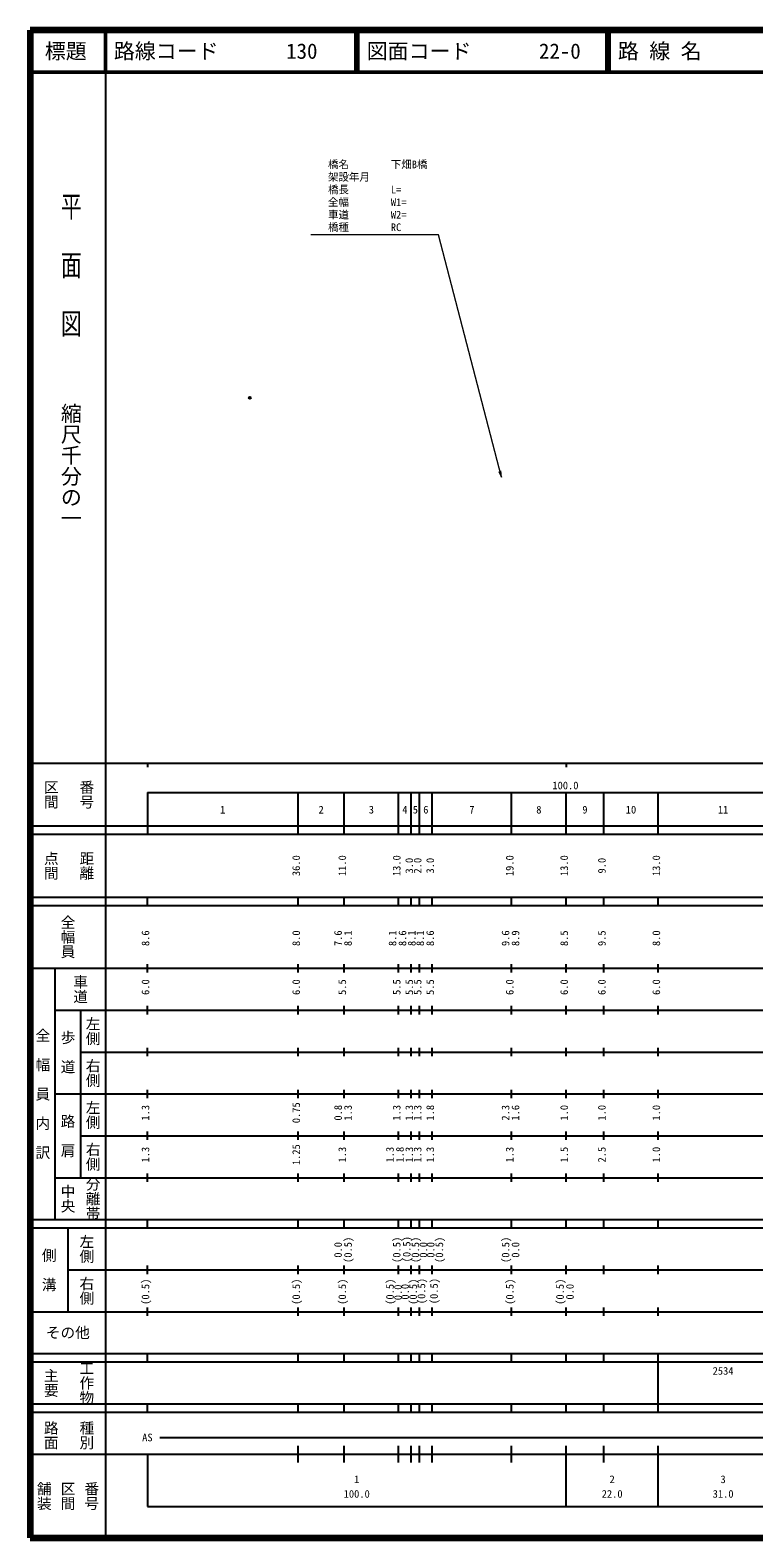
# Model space of a CAD drawing. Units: millimetres on the paper. Extents: x 40 to 680, y 20 to 380.
# Drawn here: x 40 to 212.8, y 20 to 380 of the extents above; entities that cross this region are included whole.
import ezdxf
from ezdxf.enums import TextEntityAlignment as Align

# ---------------------------------------------------------------- set-up
doc = ezdxf.new("R2010")
doc.units = ezdxf.units.MM
doc.header["$PDMODE"] = 32
doc.header["$PDSIZE"] = 0.5
doc.layers.add('M-OTRS', color=6, linetype='Continuous')
doc.layers.add('M-TTL-TXT', color=7, linetype='Continuous')
for name, color, linetype, lineweight in [('M-STR-HTXT', 7, 'Continuous', 13), ('M-TTL', 2, 'Continuous', 140), ('M-TTL-BAND', 7, 'Continuous', 25), ('M-TTL-LINE', 7, 'Continuous', 50)]:
    doc.layers.add(name, color=color, linetype=linetype, lineweight=lineweight)
doc.styles.add('@ＭＳ ゴシック', font='')
doc.styles.add('ＭＳ ゴシック', font='')
doc.styles.get('@ＭＳ ゴシック').set_extended_font_data('@MS Gothic')
doc.styles.get('ＭＳ ゴシック').set_extended_font_data('MS Gothic')

# ---------------------------------------------------------------- blocks, each defined once
blk = doc.blocks.new('open_arrow')
at = {"color": 0, "linetype": 'Continuous', "lineweight": -2}
blk.add_lwpolyline([(7.5, 1.25), (0, 0), (7.5, -1.25)], dxfattribs=at)

msp = doc.modelspace()

# ---------------------------------------------------------------- linework, layer by layer
at = {"layer": 'M-OTRS'}
msp.add_point((92.473, 292.205), dxfattribs=at)
at = {"layer": 'M-STR-HTXT'}
msp.add_lwpolyline([(152.57, 273.244), (137.505, 331.091), (107.055, 331.091)], dxfattribs=at)
at = {"layer": 'M-TTL'}
for p, q in [((40, 380), (40, 20)), ((680, 380), (40, 380)), ((40, 20), (680, 20))]:
    msp.add_line(p, q, dxfattribs=at)
at = {"layer": 'M-TTL-BAND'}
for p, q in [((58, 370), (58, 20)), ((40, 205), (579, 205)), ((68, 205), (68, 204)), ((168, 205), (168, 204)), ((68, 198), (579, 198)), ((68, 198), (68, 188)), ((104, 188), (104, 198)), ((115, 188), (115, 198)), ((128, 188), (128, 198)), ((131, 188), (131, 198)), ((133, 188), (133, 198)), ((136, 188), (136, 198)), ((155, 188), (155, 198)), ((168, 188), (168, 198)), ((177, 188), (177, 198)), ((190, 188), (190, 198)), ((40, 190), (579, 190)), ((40, 188), (579, 188)), ((40, 173), (579, 173)), ((68, 171), (68, 173)), ((104, 171), (104, 173)), ((115, 171), (115, 173)), ((128, 171), (128, 173)), ((131, 171), (131, 173)), ((133, 171), (133, 173)), ((136, 171), (136, 173)), ((155, 171), (155, 173)), ((168, 171), (168, 173)), ((177, 171), (177, 173)), ((190, 171), (190, 173)), ((40, 171), (579, 171)), ((40, 156), (579, 156)), ((46, 96), (46, 156)), ((68, 155), (68, 157)), ((104, 155), (104, 157)), ((115, 155), (115, 157)), ((128, 155), (128, 157)), ((131, 155), (131, 157)), ((133, 155), (133, 157)), ((136, 155), (136, 157)), ((155, 155), (155, 157)), ((168, 155), (168, 157)), ((177, 155), (177, 157)), ((190, 155), (190, 157)), ((46, 146), (579, 146)), ((52, 146), (52, 106)), ((68, 145), (68, 147)), ((104, 145), (104, 147)), ((115, 145), (115, 147)), ((128, 145), (128, 147)), ((131, 145), (131, 147)), ((133, 145), (133, 147)), ((136, 145), (136, 147)), ((155, 145), (155, 147)), ((168, 145), (168, 147)), ((177, 145), (177, 147)), ((190, 145), (190, 147)), ((68, 135), (68, 137)), ((104, 135), (104, 137)), ((115, 135), (115, 137)), ((128, 135), (128, 137)), ((131, 135), (131, 137)), ((133, 135), (133, 137)), ((136, 135), (136, 137)), ((155, 135), (155, 137)), ((168, 135), (168, 137)), ((177, 135), (177, 137)), ((190, 135), (190, 137)), ((52, 136), (579, 136)), ((46, 126), (579, 126)), ((68, 125), (68, 127)), ((104, 125), (104, 127)), ((115, 125), (115, 127)), ((128, 125), (128, 127)), ((131, 125), (131, 127)), ((133, 125), (133, 127)), ((136, 125), (136, 127)), ((155, 125), (155, 127)), ((168, 125), (168, 127)), ((177, 125), (177, 127)), ((190, 125), (190, 127)), ((52, 116), (579, 116)), ((68, 115), (68, 117)), ((104, 115), (104, 117)), ((115, 115), (115, 117)), ((128, 115), (128, 117)), ((131, 115), (131, 117)), ((133, 115), (133, 117)), ((136, 115), (136, 117)), ((155, 115), (155, 117)), ((168, 115), (168, 117)), ((177, 115), (177, 117)), ((190, 115), (190, 117)), ((46, 106), (579, 106)), ((68, 105), (68, 107)), ((104, 105), (104, 107)), ((115, 105), (115, 107)), ((128, 105), (128, 107)), ((131, 105), (131, 107)), ((133, 105), (133, 107)), ((136, 105), (136, 107)), ((155, 105), (155, 107)), ((168, 105), (168, 107)), ((177, 105), (177, 107)), ((190, 105), (190, 107)), ((40, 96), (579, 96)), ((40, 94), (579, 94)), ((49, 94), (49, 74)), ((68, 94), (68, 96)), ((104, 94), (104, 96)), ((115, 94), (115, 96)), ((128, 94), (128, 96)), ((131, 94), (131, 96)), ((133, 94), (133, 96)), ((136, 94), (136, 96)), ((155, 94), (155, 96)), ((168, 94), (168, 96)), ((177, 94), (177, 96)), ((190, 94), (190, 96)), ((49, 84), (579, 84)), ((68, 83), (68, 85)), ((104, 83), (104, 85)), ((115, 83), (115, 85)), ((128, 83), (128, 85)), ((131, 83), (131, 85)), ((133, 83), (133, 85)), ((136, 83), (136, 85)), ((155, 83), (155, 85)), ((168, 83), (168, 85)), ((177, 83), (177, 85)), ((190, 83), (190, 85)), ((40, 74), (579, 74)), ((68, 73), (68, 75)), ((104, 73), (104, 75)), ((115, 73), (115, 75)), ((128, 73), (128, 75)), ((131, 73), (131, 75)), ((133, 73), (133, 75)), ((136, 73), (136, 75)), ((155, 73), (155, 75)), ((168, 73), (168, 75)), ((177, 73), (177, 75)), ((190, 73), (190, 75)), ((40, 64), (579, 64)), ((40, 62), (579, 62)), ((68, 62), (68, 64)), ((104, 62), (104, 64)), ((115, 62), (115, 64)), ((128, 62), (128, 64)), ((131, 62), (131, 64)), ((133, 62), (133, 64)), ((136, 62), (136, 64)), ((155, 62), (155, 64)), ((168, 62), (168, 64)), ((177, 62), (177, 64)), ((190, 62), (190, 64)), ((190, 52), (190, 62)), ((40, 52), (579, 52)), ((68, 50), (68, 52)), ((104, 50), (104, 52)), ((115, 50), (115, 52)), ((128, 50), (128, 52)), ((131, 50), (131, 52)), ((133, 50), (133, 52)), ((136, 50), (136, 52)), ((155, 50), (155, 52)), ((168, 50), (168, 52)), ((177, 50), (177, 52)), ((190, 50), (190, 52)), ((40, 50), (579, 50)), ((71, 44), (414, 44)), ((40, 40), (579, 40)), ((68, 40), (68, 27.5)), ((104, 38), (104, 42)), ((115, 38), (115, 42)), ((128, 38), (128, 42)), ((131, 38), (131, 42)), ((133, 38), (133, 42)), ((136, 38), (136, 42)), ((155, 38), (155, 42)), ((168, 27.5), (168, 42)), ((177, 38), (177, 42)), ((190, 27.5), (190, 42)), ((68, 27.5), (579, 27.5))]:
    msp.add_line(p, q, dxfattribs=at)
at = {"layer": 'M-TTL-LINE'}
for p, q in [((58, 380), (58, 370)), ((117.75, 380), (117.75, 370)), ((118.25, 380), (118.25, 370)), ((177.75, 380), (177.75, 370)), ((178.25, 380), (178.25, 370)), ((40, 370), (680, 370))]:
    msp.add_line(p, q, dxfattribs=at)

# ---------------------------------------------------------------- block references
at = {"layer": 'M-STR-HTXT', "xscale": 0.2, "yscale": 0.2, "rotation": 104.6}
msp.add_blockref('open_arrow', (152.57, 273.244), dxfattribs=at)

# ---------------------------------------------------------------- texts
at = {"layer": 'M-STR-HTXT', "style": 'ＭＳ ゴシック'}
for s, p in [('橋名\u3000\u3000\u3000\u3000下畑B橋', (111.137, 346.468)), ('架設年月\u3000\u3000', (111.137, 343.468)), ('橋長\u3000\u3000\u3000\u3000L=', (111.137, 340.468)), ('全幅\u3000\u3000\u3000\u3000W1=', (111.137, 337.468)), ('車道\u3000\u3000\u3000\u3000W2=', (111.137, 334.468)), ('橋種\u3000\u3000\u3000\u3000RC', (111.137, 331.468))]:
    msp.add_text(s, height=1.833, dxfattribs=at).set_placement(p, align=Align.BOTTOM_LEFT)
at = {"layer": 'M-TTL-BAND', "style": '@ＭＳ ゴシック', "width": 1.4}
msp.add_text('平  面  図', height=3.666, rotation=270, dxfattribs=at).set_placement((49.777, 306.475), align=Align.MIDDLE_RIGHT)
at = {"layer": 'M-TTL-BAND', "style": '@ＭＳ ゴシック'}
msp.add_text('縮尺千分の一', height=3.666, rotation=270, dxfattribs=at).set_placement((49.777, 261.03), align=Align.MIDDLE_RIGHT)
for s, p in [('区間', (45, 197.5)), ('番号', (53.5, 197.5)), ('点間', (45, 180.5)), ('距離', (53.5, 180.5)), ('全幅員', (49, 163.5)), ('車道', (52, 151)), ('左側', (55, 141)), ('全\u3000幅\u3000員\u3000内\u3000訳', (43, 126)), ('歩\u3000道', (49, 136)), ('右側', (55, 131)), ('左側', (55, 121)), ('路\u3000肩', (49, 116)), ('右側', (55, 111)), ('分離帯', (55, 101)), ('中央', (49, 101)), ('左側', (53.5, 89)), ('側\u3000溝', (44.5, 84)), ('右側', (53.5, 79)), ('工作物', (53.5, 57)), ('主要', (45, 57)), ('路面', (45, 44.5)), ('種別', (53.5, 44.5)), ('舗装', (43.333, 30)), ('区間', (49, 30)), ('番号', (54.667, 30))]:
    msp.add_text(s, height=2.566, rotation=270, dxfattribs=at).set_placement(p, align=Align.MIDDLE_CENTER)
at = {"layer": 'M-TTL-BAND', "style": 'ＭＳ ゴシック'}
for s, p in [('100.0', (167.844, 198.195)), ('1', (86, 192.405)), ('2', (109.5, 192.405)), ('3', (121.5, 192.405)), ('4', (129.5, 192.405)), ('5', (132, 192.405)), ('6', (134.5, 192.405)), ('7', (145.5, 192.405)), ('8', (161.5, 192.405)), ('9', (172.5, 192.405)), ('10', (183.5, 192.405)), ('11', (205.5, 192.405)), ('AS', (68, 42.5)), ('1', (118, 32.523)), ('2', (179, 32.523)), ('3', (205.5, 32.523)), ('100.0', (118, 29.033)), ('22.0', (179, 29.033)), ('31.0', (205.5, 29.033))]:
    msp.add_text(s, height=1.833, dxfattribs=at).set_placement(p, align=Align.BOTTOM_CENTER)
for s, p in [('36.0', (105, 180.5)), ('11.0', (116, 180.5)), ('13.0', (129, 180.5)), ('3.0', (132, 180.5)), ('2.0', (134, 180.5)), ('3.0', (137, 180.5)), ('19.0', (156, 180.5)), ('13.0', (169, 180.5)), ('9.0', (178, 180.5)), ('13.0', (191, 180.5)), ('8.6', (69, 163.174)), ('8.0', (105, 163.174)), ('7.6', (115, 163.174)), ('8.1', (117.37, 163.174)), ('8.1', (128, 163.174)), ('8.6', (130.37, 163.174)), ('8.1', (132.607, 163.174)), ('8.1', (134.607, 163.174)), ('8.6', (137, 163.174)), ('9.6', (155, 163.174)), ('8.9', (157.37, 163.174)), ('8.5', (169, 163.174)), ('9.5', (178, 163.174)), ('8.0', (191, 163.174)), ('6.0', (69, 151.5)), ('6.0', (105, 151.5)), ('5.5', (116, 151.5)), ('5.5', (129, 151.5)), ('5.5', (132, 151.5)), ('5.5', (134, 151.5)), ('5.5', (137, 151.5)), ('6.0', (156, 151.5)), ('6.0', (169, 151.5)), ('6.0', (178, 151.5)), ('6.0', (191, 151.5)), ('1.3', (69, 121.5)), ('0.75', (105, 121.5)), ('0.8', (115, 121.5)), ('1.3', (117.37, 121.5)), ('1.3', (129, 121.5)), ('1.3', (132, 121.5)), ('1.3', (134, 121.5)), ('1.8', (137, 121.5)), ('2.3', (155, 121.5)), ('1.6', (157.37, 121.5)), ('1.0', (169, 121.5)), ('1.0', (178, 121.5)), ('1.0', (191, 121.5)), ('1.3', (69, 111.5)), ('1.25', (105, 111.5)), ('1.3', (116, 111.5)), ('1.3', (127.393, 111.5)), ('1.8', (129.763, 111.5)), ('1.3', (132, 111.5)), ('1.3', (134, 111.5)), ('1.3', (137, 111.5)), ('1.3', (156, 111.5)), ('1.5', (169, 111.5)), ('2.5', (178, 111.5)), ('1.0', (191, 111.5)), ('0.0', (115, 88.764)), ('(0.5)', (117.37, 88.764)), ('(0.5)', (129, 88.764)), ('(0.5)', (131.393, 88.916)), ('(0.5)', (133.455, 88.764)), ('0.0', (135.37, 88.764)), ('0.0', (137.115, 88.764)), ('(0.5)', (139.182, 88.764)), ('(0.5)', (155, 88.764)), ('0.0', (157.37, 88.764)), ('(0.5)', (69, 78.764)), ('(0.5)', (105, 78.764)), ('(0.5)', (116, 78.764)), ('(0.5)', (127.393, 78.764)), ('0.0', (129.308, 78.612)), ('0.0', (131, 78.764)), ('(0.5)', (132.915, 78.764)), ('(0.5)', (134.911, 78.916)), ('(0.5)', (137.911, 78.916)), ('(0.5)', (156, 78.764)), ('(0.5)', (168, 78.764)), ('0.0', (170.37, 78.764))]:
    msp.add_text(s, height=1.833, rotation=90, dxfattribs=at).set_placement(p, align=Align.BOTTOM_CENTER)
msp.add_text('その他', height=2.566, dxfattribs=at).set_placement((49, 69), align=Align.MIDDLE_CENTER)
msp.add_text('2534', height=1.833, dxfattribs=at).set_placement((203, 58.405), align=Align.BOTTOM_LEFT)
at = {"layer": 'M-TTL-TXT', "style": 'ＭＳ ゴシック'}
msp.add_text('標題', height=3.666, dxfattribs=at).set_placement((48.5, 375), align=Align.MIDDLE_CENTER)
for s, p in [('路線コード', (60, 375)), ('130', (101.142, 375)), ('図面コード', (120.38, 375)), ('22-0', (161.521, 375)), ('路 線 名', (180.38, 375))]:
    msp.add_text(s, height=3.666, dxfattribs=at).set_placement(p, align=Align.MIDDLE_LEFT)

doc.saveas('drawing.dxf')
